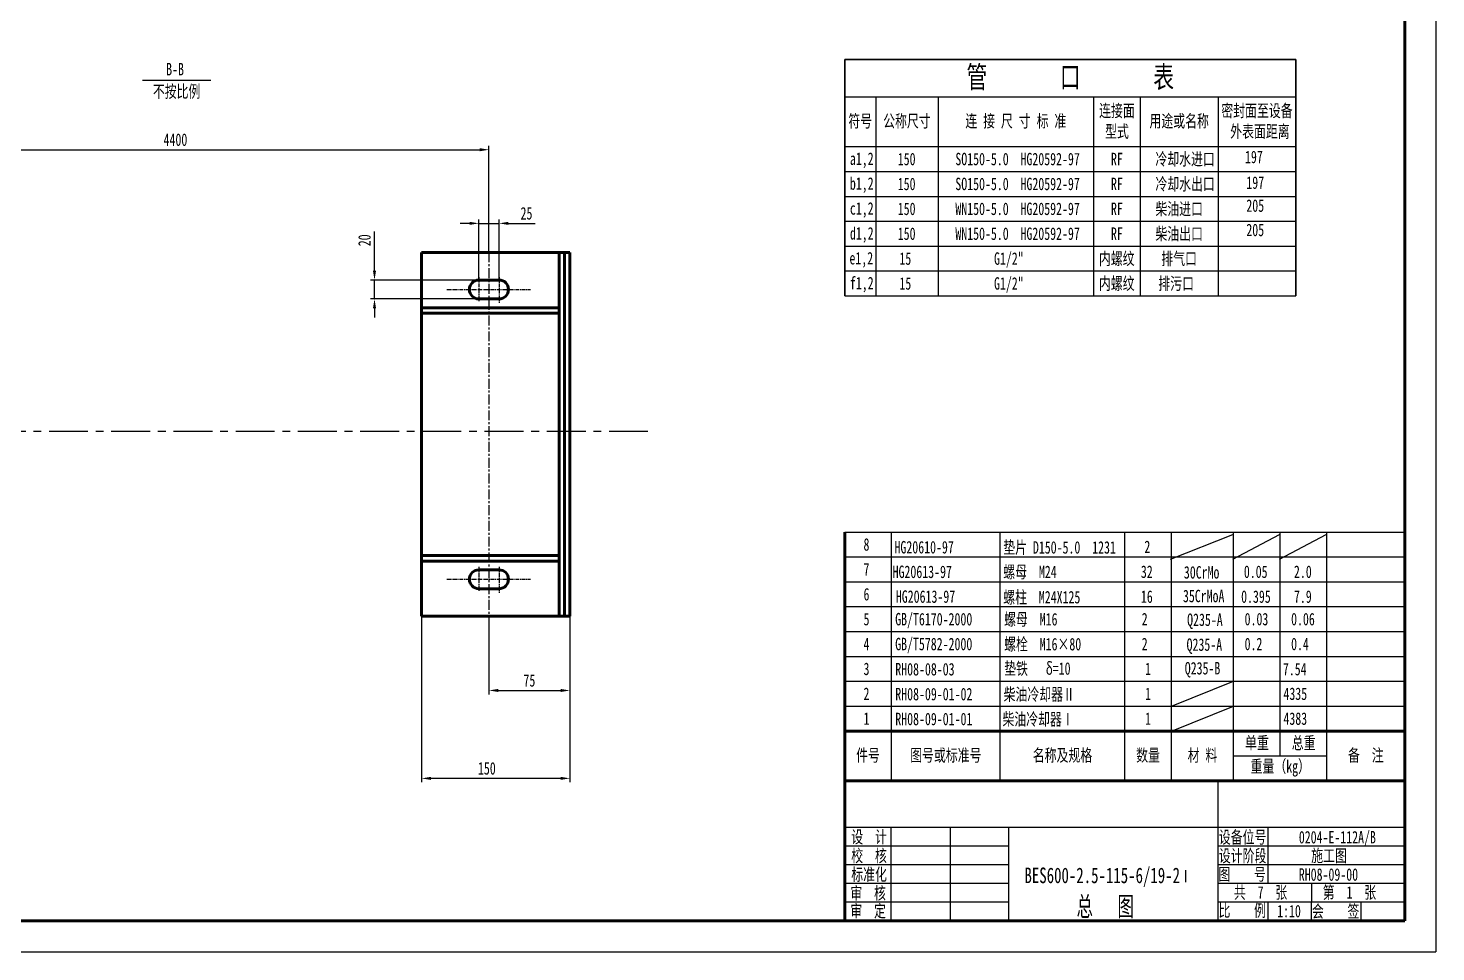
# Model space of a CAD drawing. Header units: millimetres. Extents: x 23903 to 90356, y -5632 to 81432.
# Drawn here: x 42975 to 47500, y 43890 to 46860 of the extents above; entities that cross this region are included whole.
import ezdxf
from ezdxf.enums import TextEntityAlignment as Align

# ---------------------------------------------------------------- set-up
doc = ezdxf.new("R2010")
doc.units = ezdxf.units.MM
for name, pattern in [('CENTER', [50.8, 31.75, -6.35, 6.35, -6.35]), ('CENTERX2', [4, 2.5, -0.5, 0.5, -0.5]), ('PHANTOM2', [31.75, 15.875, -3.175, 3.175, -3.175, 3.175, -3.175])]:
    doc.linetypes.add(name, pattern=pattern)
doc.layers.get('0').update_dxf_attribs({"lineweight": 60})
doc.layers.get('DEFPOINTS').update_dxf_attribs({"color": 6, "linetype": 'PHANTOM2', "lineweight": 25})
doc.layers.add('CCX', color=3, linetype='Continuous', lineweight=25)
doc.layers.add('DD', color=4, linetype='CENTER', lineweight=25)
doc.styles.add('HZ', font='SIMFANG.TTF', dxfattribs={"width": 0.7})
doc.styles.add('HZ123', font='SIMFANG.TTF', dxfattribs={"width": 0.7, "height": 2.5})
doc.styles.add('HZTXT', font='SIMFANG.TTF', dxfattribs={"width": 0.7, "height": 2.5})
doc.dimstyles.new('ISO-25$0', dxfattribs={"dimscale": 10, "dimtxt": 4, "dimasz": 3, "dimexe": 1.25, "dimexo": 0, "dimgap": 1.2, "dimtad": 1, "dimdec": 0, "dimtxsty": 'HZ', "dimcen": 0, "dimclrd": 256, "dimclrt": 256, "dimadec": 0, "dimazin": 0, "dimtfac": 1, "dimtdec": 0, "dimtmove": 0, "dimatfit": 2, "dimfxl": 1, "dimlwd": -1, "dimarcsym": 0})

# ---------------------------------------------------------------- blocks, each defined once
blk = doc.blocks.new('*D27')
at = {"layer": 'CCX', "color": 0, "lineweight": -2}
for p, q in [((42318.3, 46147.8), (42318.3, 46481.8)), ((44456.3, 46139.1), (44456.3, 46481.8))]:
    blk.add_line(p, q, dxfattribs=at)
at = {"layer": 'CCX'}
blk.add_line((42348.3, 46469.3), (44426.3, 46469.3), dxfattribs=at)
for points in [[(42348.3, 46474.3), (42348.3, 46464.3), (42318.3, 46469.3)], [(44426.3, 46474.3), (44426.3, 46464.3), (44456.3, 46469.3)]]:
    blk.add_solid(points, dxfattribs=at)
at = {"layer": 'DEFPOINTS', "color": 0}
for p in [(44456.3, 46469.3), (42318.3, 46147.8), (44456.3, 46139.1)]:
    blk.add_point(p, dxfattribs=at)
at = {"layer": 'CCX', "insert": (43448.6, 46501.3), "char_height": 40, "attachment_point": 5, "style": 'HZ'}
blk.add_mtext('4400', dxfattribs=at)
blk = doc.blocks.new('*D28')
at = {"layer": 'CCX', "color": 0, "lineweight": -2}
for p, q in [((44239.7, 44969.1), (44239.7, 44435.4)), ((44716.3, 44969.1), (44716.3, 44435.4))]:
    blk.add_line(p, q, dxfattribs=at)
at = {"layer": 'CCX'}
blk.add_line((44686.3, 44447.9), (44269.7, 44447.9), dxfattribs=at)
for points in [[(44269.7, 44452.9), (44269.7, 44442.9), (44239.7, 44447.9)], [(44686.3, 44452.9), (44686.3, 44442.9), (44716.3, 44447.9)]]:
    blk.add_solid(points, dxfattribs=at)
at = {"layer": 'DEFPOINTS', "color": 0}
for p in [(44239.7, 44969.1), (44716.3, 44969.1), (44239.7, 44447.9)]:
    blk.add_point(p, dxfattribs=at)
at = {"layer": 'CCX', "insert": (44449.5, 44479.9), "char_height": 40, "attachment_point": 5, "style": 'HZ'}
blk.add_mtext('150', dxfattribs=at)
blk = doc.blocks.new('*D29')
at = {"layer": 'CCX', "color": 0, "lineweight": -2}
for p, q in [((44456.3, 44969.1), (44456.3, 44718.1)), ((44716.3, 44969.1), (44716.3, 44718.1))]:
    blk.add_line(p, q, dxfattribs=at)
at = {"layer": 'CCX'}
blk.add_line((44486.3, 44730.6), (44686.3, 44730.6), dxfattribs=at)
for points in [[(44486.3, 44735.6), (44486.3, 44725.6), (44456.3, 44730.6)], [(44686.3, 44735.6), (44686.3, 44725.6), (44716.3, 44730.6)]]:
    blk.add_solid(points, dxfattribs=at)
at = {"layer": 'DEFPOINTS', "color": 0}
for p in [(44456.3, 44969.1), (44716.3, 44969.1), (44716.3, 44730.6)]:
    blk.add_point(p, dxfattribs=at)
at = {"layer": 'CCX', "insert": (44586.3, 44762.6), "char_height": 40, "attachment_point": 5, "style": 'HZ'}
blk.add_mtext('75', dxfattribs=at)
blk = doc.blocks.new('*D31')
at = {"layer": 'CCX', "color": 0, "lineweight": -2}
for p, q in [((44423.8, 46050.2), (44423.8, 46245)), ((44488.8, 46050.2), (44488.8, 46245))]:
    blk.add_line(p, q, dxfattribs=at)
at = {"layer": 'CCX'}
for p, q in [((44393.8, 46232.5), (44363.8, 46232.5)), ((44423.8, 46232.5), (44488.8, 46232.5)), ((44518.8, 46232.5), (44604.9, 46232.5))]:
    blk.add_line(p, q, dxfattribs=at)
for points in [[(44393.8, 46237.5), (44393.8, 46227.5), (44423.8, 46232.5)], [(44518.8, 46237.5), (44518.8, 46227.5), (44488.8, 46232.5)]]:
    blk.add_solid(points, dxfattribs=at)
at = {"layer": 'DEFPOINTS', "color": 0}
for p in [(44488.8, 46232.5), (44423.8, 46050.2), (44488.8, 46050.2)]:
    blk.add_point(p, dxfattribs=at)
at = {"layer": 'CCX', "insert": (44576.9, 46264.5), "char_height": 40, "attachment_point": 5, "style": 'HZ'}
blk.add_mtext('25', dxfattribs=at)
blk = doc.blocks.new('*D35')
at = {"layer": 'CCX'}
for p, q in [((44088.4, 46080.2), (44088.4, 46206.7)), ((44088.4, 45989.6), (44088.4, 46050.2)), ((44088.4, 45959.6), (44088.4, 45929.6))]:
    blk.add_line(p, q, dxfattribs=at)
at = {"layer": 'CCX', "color": 0, "lineweight": -2}
for p, q in [((44423.8, 46050.2), (44075.9, 46050.2)), ((44426.4, 45989.6), (44075.9, 45989.6))]:
    blk.add_line(p, q, dxfattribs=at)
at = {"layer": 'CCX'}
for points in [[(44083.4, 46080.2), (44093.4, 46080.2), (44088.4, 46050.2)], [(44083.4, 45959.6), (44093.4, 45959.6), (44088.4, 45989.6)]]:
    blk.add_solid(points, dxfattribs=at)
at = {"layer": 'DEFPOINTS', "color": 0}
for p in [(44423.8, 46050.2), (44088.4, 45989.6), (44426.4, 45989.6)]:
    blk.add_point(p, dxfattribs=at)
at = {"layer": 'CCX', "insert": (44056.4, 46178), "char_height": 40, "attachment_point": 5, "rotation": 90, "style": 'HZ'}
blk.add_mtext('20', dxfattribs=at)

msp = doc.modelspace()

# ---------------------------------------------------------------- linework, layer by layer
for p, q in [((47399.8, 49730.1), (47399.8, 43990.1)), ((44239.7, 46139.1), (44716.3, 46139.1)), ((44239.7, 44969.1), (44239.7, 46139.1)), ((44681.7, 46139.1), (44681.7, 44969.1)), ((44699, 46139.1), (44699, 44969.1)), ((44716.3, 46139.1), (44716.3, 44969.1)), ((44423.8, 46050.2), (44488.8, 46050.2)), ((44423.8, 45989.6), (44488.8, 45989.6)), ((44239.7, 45961.4), (44681.7, 45961.4)), ((44239.7, 45944.1), (44681.7, 45944.1)), ((45599.8, 45240.1), (45599.8, 43990.1)), ((44239.7, 45164.1), (44681.7, 45164.1)), ((44239.7, 45146.7), (44681.7, 45146.7)), ((44423.8, 45118.6), (44488.8, 45118.6)), ((44423.8, 45057.9), (44488.8, 45057.9)), ((44716.3, 44969.1), (44239.7, 44969.1)), ((45599.8, 44600.1), (47399.8, 44600.1)), ((45599.8, 44440.1), (47399.8, 44440.1)), ((39339.8, 43990.1), (47399.8, 43990.1))]:
    msp.add_line(p, q)
at = {"color": 0}
msp.add_line((43799.8, 43990.1), (45599.8, 43990.1), dxfattribs=at)
for centre, start, end in [((44423.8, 46019.9), 90, 270), ((44488.8, 46019.9), 270, 90), ((44423.8, 45088.2), 90, 270), ((44488.8, 45088.2), 270, 90)]:
    msp.add_arc(centre, 30.3, start, end)
at = {"layer": 'CCX'}
for p, q in [((47499.8, 49830.1), (47499.8, 43890.1)), ((43343.2, 46692.9), (43562.2, 46692.9)), ((45599.8, 46639.3), (47049.8, 46639.3)), ((45699.8, 46639.3), (45699.8, 46159.3)), ((45899.8, 46639.3), (45899.8, 45999.3)), ((46399.8, 46639.3), (46399.8, 46159.3)), ((46549.8, 46639.3), (46549.8, 46159.3)), ((46799.8, 46639.3), (46799.8, 45999.3)), ((45699.8, 46559.3), (45699.8, 45999.3)), ((45899.8, 46559.3), (45899.8, 46079.3)), ((46399.8, 46559.3), (46399.8, 45999.3)), ((46549.8, 46559.3), (46549.8, 45999.3)), ((45599.8, 46479.3), (47049.8, 46479.3)), ((45899.8, 46479.3), (45899.8, 46079.3)), ((46399.8, 46479.3), (46399.8, 46079.3)), ((46549.8, 46479.3), (46549.8, 46079.3)), ((45599.8, 46399.3), (47049.8, 46399.3)), ((45899.8, 46399.3), (45899.8, 46079.3)), ((46399.8, 46399.3), (46399.8, 46079.3)), ((46549.8, 46399.3), (46549.8, 46079.3)), ((45599.8, 46319.3), (47049.8, 46319.3)), ((45599.8, 46319.3), (46799.8, 46319.3)), ((45599.8, 46239.3), (47049.8, 46239.3)), ((45599.8, 46239.3), (46799.8, 46239.3)), ((45599.8, 46159.3), (47049.8, 46159.3)), ((45599.8, 46159.3), (46799.8, 46159.3)), ((45599.8, 46079.3), (47049.8, 46079.3)), ((45599.8, 45999.3), (47049.8, 45999.3)), ((45599.8, 45240.1), (47399.8, 45240.1)), ((45599.8, 45240.1), (47399.8, 45240.1)), ((45749.8, 44440.1), (45749.8, 45240.1)), ((46099.8, 44440.1), (46099.8, 45240.1)), ((46499.8, 44440.1), (46499.8, 45240.1)), ((46647.3, 45152.4), (46847.3, 45232.4)), ((46649.8, 44440.1), (46649.8, 45240.1)), ((46847.3, 45152.4), (46997.3, 45232.4)), ((46849.8, 44440.1), (46849.8, 45240.1)), ((46997.3, 45152.4), (47147.3, 45232.4)), ((46999.8, 44520.1), (46999.8, 45240.1)), ((47149.8, 44440.1), (47149.8, 45240.1)), ((45599.8, 45160.1), (47399.8, 45160.1)), ((45599.8, 45080.1), (47399.8, 45080.1)), ((45599.8, 45000.1), (47399.8, 45000.1)), ((45599.8, 44920.1), (47399.8, 44920.1)), ((45599.8, 44840.1), (47399.8, 44840.1)), ((45599.8, 44760.1), (47399.8, 44760.1)), ((46649.8, 44680.1), (46849.8, 44760.1)), ((45599.8, 44680.1), (47399.8, 44680.1)), ((46649.8, 44600.1), (46849.8, 44680.1)), ((47399.8, 43990.1), (47399.8, 44680.1)), ((47399.8, 43990.1), (47399.8, 44620.1)), ((46849.8, 44520.1), (47149.8, 44520.1)), ((45599.8, 44440.1), (47399.8, 44440.1)), ((46799.8, 43990.1), (46799.8, 44440.1)), ((47399.8, 44290.1), (45599.8, 44290.1)), ((45748.3, 44290.1), (45748.3, 43990.1)), ((45938.3, 44290.1), (45938.3, 43990.1)), ((46127.2, 43990.1), (46127.2, 44290.1)), ((46959.8, 44290.1), (46959.8, 44110.1)), ((46127.2, 44230.1), (45599.8, 44230.1)), ((47399.8, 44230.1), (46799.8, 44230.1)), ((46127.2, 44170.1), (45599.8, 44170.1)), ((47399.8, 44170.1), (46799.8, 44170.1)), ((46127.2, 44110.1), (45599.8, 44110.1)), ((47399.8, 44110.1), (46799.8, 44110.1)), ((47099.8, 44110.1), (47099.8, 44050.1)), ((46127.2, 44050.1), (45599.8, 44050.1)), ((47399.8, 44050.1), (46799.8, 44050.1)), ((46959.8, 44050.1), (46959.8, 43990.1)), ((47099.8, 43990.1), (47099.8, 44050.1)), ((47259.8, 43990.1), (47259.8, 44050.1)), ((45599.8, 43990.1), (47399.8, 43990.1)), ((45599.8, 43990.1), (47399.8, 43990.1)), ((39089.8, 43890.1), (47499.8, 43890.1))]:
    msp.add_line(p, q, dxfattribs=at)
at = {"layer": 'CCX', "lineweight": 35}
for p, q in [((45599.8, 46759.3), (45599.8, 45999.3)), ((45599.8, 46759.3), (47049.8, 46759.3)), ((47049.8, 46759.3), (47049.8, 45999.3))]:
    msp.add_line(p, q, dxfattribs=at)
at = {"layer": 'DD'}
msp.add_line((44456.3, 46139.1), (44456.3, 44969.1), dxfattribs=at)
at = {"layer": 'DD', "linetype": 'CENTERX2', "ltscale": 5}
for p, q in [((44321.2, 46019.9), (44589.8, 46019.9)), ((44423.8, 46059.6), (44423.8, 45982.8)), ((44488.8, 46059.2), (44488.8, 45976.6)), ((44423.8, 45127.9), (44423.8, 45051.1)), ((44488.8, 45127.6), (44488.8, 45044.9)), ((44321.2, 45088.2), (44589.8, 45088.2))]:
    msp.add_line(p, q, dxfattribs=at)
at = {"layer": 'DD', "linetype": 'CENTERX2', "ltscale": 50}
msp.add_line((44967.3, 45562.8), (41972, 45562.8), dxfattribs=at)

# ---------------------------------------------------------------- texts
at = {"layer": 'CCX'}
for s, height, style, width, p in [('a1,2', 40, 'HZ123', 0.7, (45616.5, 46420.5)), ('150', 40, 'HZ123', 0.7, (45770.3, 46419.3)), ('SO150-5.0  HG20592-97', 40, 'HZ123', 0.7, (45955.4, 46419.3)), ('RF', 40, 'HZ123', 0.7, (46455.5, 46419.3)), ('冷却水进口', 40, 'HZ123', 0.7, (46598.4, 46419)), ('197', 40, 'HZ123', 0.7, (46886.4, 46426)), ('b1,2', 40, 'HZ123', 0.7, (45616.5, 46340.5)), ('150', 40, 'HZ123', 0.7, (45770.3, 46339.3)), ('SO150-5.0  HG20592-97', 40, 'HZ123', 0.7, (45955.4, 46339.3)), ('RF', 40, 'HZ123', 0.7, (46455.5, 46339.3)), ('冷却水出口', 40, 'HZ123', 0.7, (46598.4, 46339)), ('197', 40, 'HZ123', 0.7, (46890.7, 46343.4)), ('c1,2', 40, 'HZ123', 0.7, (45616.5, 46260.5)), ('150', 40, 'HZ123', 0.7, (45770.3, 46259.3)), ('WN150-5.0  HG20592-97', 40, 'HZ123', 0.7, (45955.4, 46259.3)), ('RF', 40, 'HZ123', 0.7, (46455.5, 46259.3)), ('柴油进口', 40, 'HZ123', 0.7, (46598.4, 46259)), ('205', 40, 'HZ123', 0.7, (46890.7, 46269.6)), ('d1,2', 40, 'HZ123', 0.7, (45616.5, 46180.5)), ('150', 40, 'HZ123', 0.7, (45770.3, 46179.3)), ('WN150-5.0  HG20592-97', 40, 'HZ123', 0.7, (45955.4, 46179.3)), ('RF', 40, 'HZ123', 0.7, (46455.5, 46179.3)), ('柴油出口', 40, 'HZ123', 0.7, (46598.4, 46179)), ('205', 40, 'HZ123', 0.7, (46890.7, 46191.4)), ('e1,2', 40, 'HZ123', 0.7, (45615, 46100.5)), ('15', 40, 'HZ123', 0.7, (45775.6, 46099.3)), ('G1/2"', 40, 'HZ123', 0.7, (46079.7, 46099.3)), ('内螺纹', 40, 'HZ123', 0.7, (46416.9, 46099.3)), ('排气口', 40, 'HZ123', 0.7, (46617.3, 46099)), ('f1,2', 40, 'HZ123', 0.7, (45616.5, 46020.5)), ('G1/2"', 40, 'HZ123', 0.7, (46079.7, 46019.3)), ('内螺纹', 40, 'HZ123', 0.7, (46416.9, 46019.3)), ('排污口', 40, 'HZ123', 0.7, (46607.7, 46019)), ('15', 40, 'HZ123', 0.7, (45775.6, 46019.3)), ('8', 40, 'HZ', 0.7, (45660.2, 45180.1)), ('HG20610-97', 40.04, 'HZ', 0.7, (45759.8, 45171.2)), ('垫片 D150-5.0  1231', 40, 'HZ', 0.7, (46109.3, 45170.6)), ('2', 40, 'HZ', 0.7, (46562.9, 45172.4)), ('7', 40, 'HZ', 0.7, (45660.2, 45100.1)), ('HG20613-97', 40.04, 'HZ', 0.7, (45753.7, 45092.1)), ('螺母  M24', 40.04, 'HZ', 0.7, (46109.4, 45091.9)), ('32', 40, 'HZ', 0.7, (46551.7, 45092.4)), ('30CrMo', 40, 'HZ123', 0.7, (46689.9, 45090.4)), ('0.05', 40, 'HZ', 0.7, (46882.7, 45092.4)), ('2.0', 40, 'HZ', 0.7, (47043.7, 45092.4)), ('6', 40, 'HZ', 0.7, (45660.2, 45020.1)), ('HG20613-97', 40.04, 'HZ', 0.7, (45764.2, 45012.5)), ('螺柱  M24X125', 40, 'HZ', 0.7, (46109.3, 45010.6)), ('16', 40, 'HZ', 0.7, (46551.7, 45012.4)), ('35CrMoA', 40, 'HZ123', 0.7, (46686.9, 45014.3)), ('0.395', 40, 'HZ', 0.7, (46873.9, 45012.4)), ('7.9', 40, 'HZ', 0.7, (47043.7, 45012.4)), ('5', 40, 'HZ', 0.7, (45660.2, 44940.1)), (' GB/T6170-2000', 40.044, 'HZ', 0.7, (45742.9, 44939.9)), ('螺母  M16', 40.04, 'HZ', 0.7, (46111.9, 44939.6)), ('2', 40, 'HZ', 0.7, (46554.4, 44940.1)), ('Q235-A', 40, 'HZ123', 0.7, (46700.4, 44938.1)), ('0.03', 40, 'HZ', 0.7, (46885.1, 44940.1)), ('0.06', 40, 'HZ', 0.7, (47034.5, 44940.1)), ('4', 40, 'HZ', 0.7, (45660.2, 44860.1)), (' GB/T5782-2000', 40.044, 'HZ', 0.7, (45742.9, 44859.9)), ('螺栓  M16×80', 40.04, 'HZ', 0.7, (46111.9, 44859.6)), ('2', 40, 'HZ', 0.7, (46554.4, 44860.1)), ('Q235-A', 40, 'HZ123', 0.7, (46698.6, 44858.1)), ('0.2', 40, 'HZ', 0.7, (46885.1, 44860.1)), ('0.4', 40, 'HZ', 0.7, (47034.5, 44860.1)), ('3', 40, 'HZ', 0.7, (45660.2, 44780.1)), ('RH08-08-03', 40.04, 'HZ', 0.7, (45762.3, 44778.9)), ('垫铁   δ=10', 40, 'HZ', 0.7, (46112.4, 44781.2)), ('1', 40, 'HZ', 0.7, (46565.4, 44780.1)), ('Q235-B', 40, 'HZ123', 0.7, (46692.8, 44782.1)), ('7.54', 40, 'HZ', 0.7, (47008.1, 44779.3)), ('2', 40, 'HZ', 0.7, (45660.2, 44700.1)), ('RH08-09-01-02', 40.044, 'HZ', 0.7, (45762.3, 44698.9)), ('  柴油冷却器Ⅱ', 40, 'HZ', 0.7, (46072.3, 44698.3)), ('1', 40, 'HZ', 0.7, (46565.4, 44700.1)), ('4335', 40, 'HZ', 0.7, (47009.9, 44700.1)), ('1', 40, 'HZ', 0.7, (45660.2, 44620.1)), ('RH08-09-01-01', 40.044, 'HZ', 0.7, (45762.3, 44618.9)), ('柴油冷却器Ⅰ', 40, 'HZ', 0.7, (46106.7, 44618.3)), ('1', 40, 'HZ', 0.7, (46565.4, 44620.1)), ('4383', 40, 'HZ', 0.7, (47009.9, 44620.1)), ('设  计', 40, 'HZTXT', 0.7, (45620.8, 44239.7)), ('设备位号', 40, 'HZTXT', 0.7, (46802.3, 44238.9)), ('0204-E-112A/B', 40, 'HZTXT', 0.7, (47059.4, 44238.8)), ('校  核', 40, 'HZTXT', 0.7, (45620.8, 44179.1)), ('设计阶段', 40, 'HZTXT', 0.7, (46802.3, 44178.9)), ('施工图', 40, 'HZTXT', 0.7, (47099.2, 44179.5, 25)), ('标准化', 40, 'HZTXT', 0.7, (45620.8, 44119.1)), ('图    号', 40, 'HZTXT', 0.7, (46801, 44119.9)), (' Ⅰ', 40, 'HZ', 0.7, (46657.3, 44113.2)), ('RH08-09-00', 40, 'HZTXT', 0.7, (47059.4, 44118.8)), ('审  核', 40, 'HZTXT', 0.7, (45617.8, 44058.9)), ('      总   图', 62.5, 'HZ123', 0.62, (46186.6, 44005)), ('共  7  张', 40, 'HZTXT', 0.7, (46850.6, 44061.4)), ('第  1  张', 40, 'HZTXT', 0.7, (47136.4, 44061.4)), ('审  定', 40, 'HZTXT', 0.7, (45617.7, 44001.7)), ('比    例', 40, 'HZTXT', 0.7, (46801.2, 44003.2)), ('会    签', 40, 'HZTXT', 0.7, (47101.5, 44000.9))]:
    msp.add_text(s, height=height, dxfattribs=dict(at, style=style, width=width)).set_placement(p)
at = {"layer": 'CCX', "style": 'HZTXT', "width": 0.7}
msp.add_text('1:10', height=40, dxfattribs=at).set_placement((47027.9, 44001.2), align=Align.CENTER)
at = {"layer": 'CCX', "char_height": 40, "attachment_point": 5}
for s, insert, style in [('B-B', (43447.3, 46728.3), 'HZ'), ('不按比例', (43452.4, 46654.6), 'HZ123')]:
    msp.add_mtext(s, dxfattribs=dict(at, insert=insert, style=style))
at = {"layer": 'CCX'}
for s, insert, char_height, width, attachment_point, style in [('管       口       表', (46324.8, 46699.3), 70, 1450, 5, 'HZ123'), ('连接面\\P型式', (46474.8, 46559.3), 40, 250, 5, 'HZ123'), ('密封面至设备   外表面距离', (46924.8, 46559.3), 40, 250, 5, 'HZ123'), ('符号', (45649.8, 46559.3), 40, 100, 5, 'HZ123'), ('公称尺寸', (45799.8, 46559.3), 40, 200, 5, 'HZ123'), ('连 接 尺 寸 标 准', (46149.8, 46559.3), 40, 500, 5, 'HZ123'), ('用途或名称', (46674.8, 46559.3), 40, 250, 5, 'HZ123'), ('单重', (46924.8, 44560.1), 40, 150, 5, 'HZ123'), ('总重', (47074.8, 44560.1), 40, 150, 5, 'HZ123'), ('件号', (45674.8, 44520.1), 40, 150, 5, 'HZ123'), ('图号或标准号', (45924.8, 44520.1), 40, 350, 5, 'HZ123'), ('名称及规格', (46299.8, 44520.1), 40, 400, 5, 'HZ123'), ('数量', (46574.8, 44520.1), 40, 150, 5, 'HZ123'), ('材 料', (46749.8, 44520.1), 40, 200, 5, 'HZ123'), ('备  注', (47274.8, 44520.1), 40, 250, 5, 'HZ123'), ('重量（kg）', (46999.8, 44480.1), 40, 300, 5, 'HZ123'), ('\\pt350;BES600-2.5-115-6/19-2', (46177.5, 44161.1), 50, 586.782, 1, 'HZ')]:
    msp.add_mtext(s, dxfattribs=dict(at, insert=insert, char_height=char_height, width=width, attachment_point=attachment_point, style=style))

# ---------------------------------------------------------------- dimensions: what is measured, and where the dimension line sits
for base, p1, p2, text, picture, middle in [((44456.3, 46469.3), (42318.3, 46147.8), (44456.3, 46139.1), '4400', '*D27', (43448.6, 46469.3)), ((44488.8, 46232.5), (44423.8, 46050.2), (44488.8, 46050.2), '25', '*D31', (44576.9, 46232.5)), ((44239.7, 44447.9), (44716.3, 44969.1), (44239.7, 44969.1), '150', '*D28', (44449.5, 44447.9)), ((44716.3, 44730.6), (44456.3, 44969.1), (44716.3, 44969.1), '75', '*D29', (44586.3, 44730.6))]:
    dim = msp.add_linear_dim(base=base, p1=p1, p2=p2, text=text, dimstyle='ISO-25$0', dxfattribs=at)
    dim.commit()
    dim.dimension.update_dxf_attribs({"geometry": picture, "text_midpoint": middle, "dimtype": 160})
dim = msp.add_linear_dim(base=(44088.4, 45989.6), p1=(44423.8, 46050.2), p2=(44426.4, 45989.6), angle=90, text='20', dimstyle='ISO-25$0', dxfattribs=at)
dim.commit()
dim.dimension.update_dxf_attribs({"geometry": '*D35', "text_midpoint": (44088.4, 46178), "dimtype": 160})

doc.saveas('drawing.dxf')
